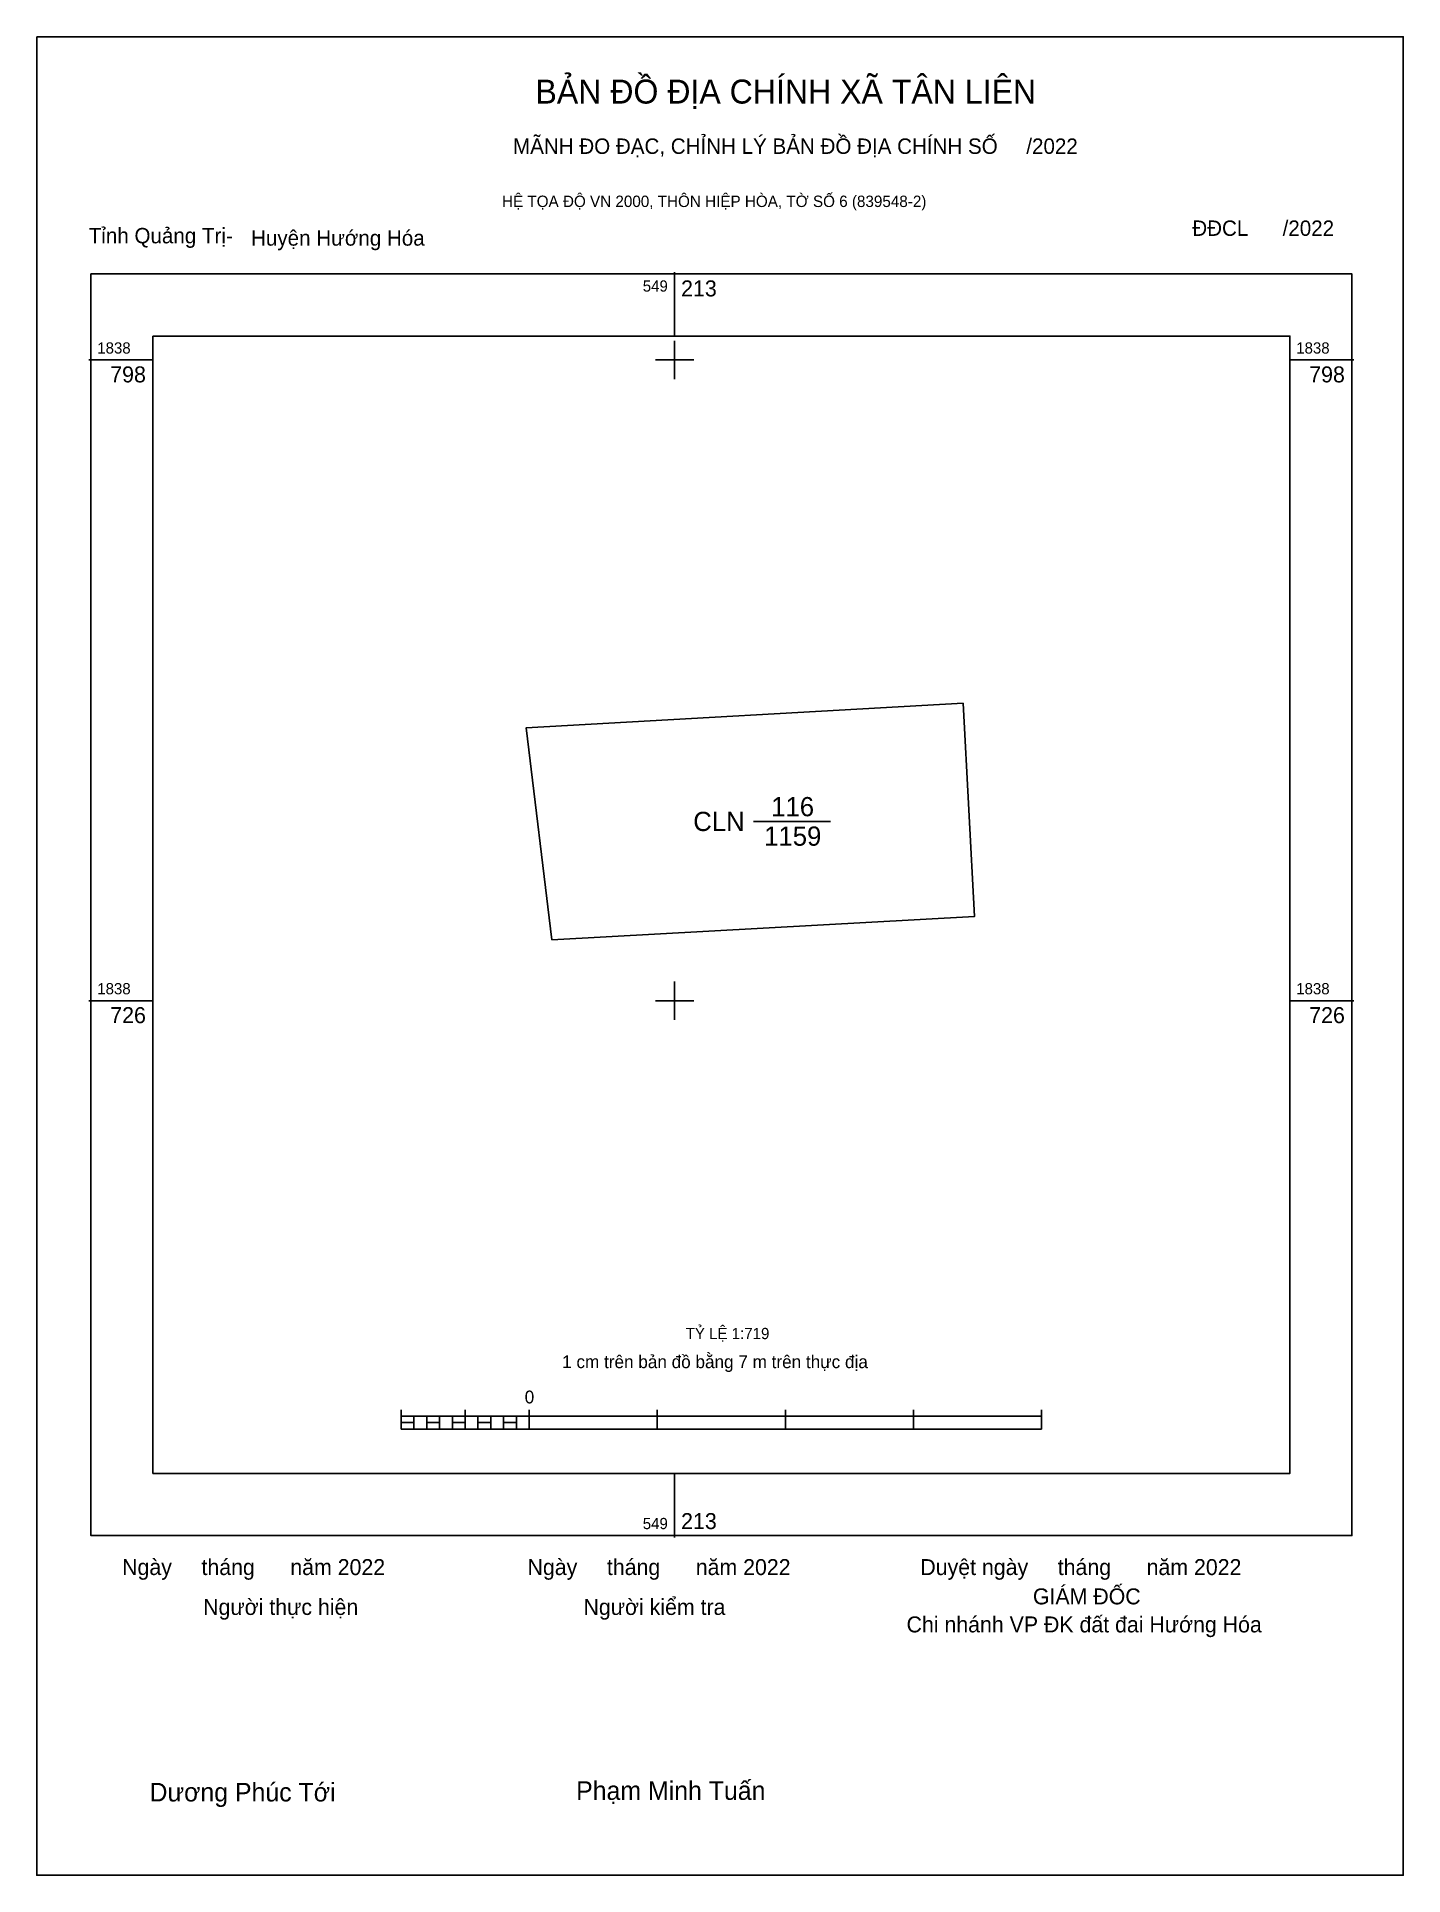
# Model space of a CAD drawing. Extents: x 549142 to 549296, y 1838628 to 1838834.
import ezdxf

# ---------------------------------------------------------------- set-up
doc = ezdxf.new("R2010")
doc.units = 0
for name, color, linetype in [('Level 10', 7, 'Continuous'), ('Level 13', 7, 'Continuous'), ('Level 15', 7, 'Continuous'), ('Level 6', 7, 'Continuous'), ('Level 62', 7, 'Continuous'), ('Level 63', 7, 'Continuous'), ('Level 9', 7, 'Continuous')]:
    doc.layers.add(name, color=color, linetype=linetype)

msp = doc.modelspace()

# ---------------------------------------------------------------- linework, layer by layer
at = {"layer": 'Level 10'}
msp.add_line((549222.82, 1838746.2), (549231.49, 1838746.2), dxfattribs=at)
msp.add_lwpolyline([(549246.4, 1838759.49), (549247.65, 1838735.52), (549200.18, 1838732.91), (549197.27, 1838756.7)], close=True, dxfattribs=at)
at = {"layer": 'Level 15'}
msp.add_lwpolyline([(549142.29, 1838834.33), (549295.84, 1838834.33), (549295.84, 1838627.84), (549142.29, 1838627.84)], close=True, dxfattribs=at)
at = {"layer": 'Level 62'}
msp.add_lwpolyline([(549155.34, 1838800.72), (549283.1, 1838800.72), (549283.1, 1838672.96), (549155.34, 1838672.96)], close=True, dxfattribs=at)
at = {"layer": 'Level 63'}
for p, q in [((549213.97, 1838807.91), (549213.97, 1838800.72)), ((549213.97, 1838800.19), (549213.97, 1838795.87)), ((549148.15, 1838798.03), (549155.34, 1838798.03)), ((549211.81, 1838798.03), (549216.13, 1838798.03)), ((549283.1, 1838798.03), (549290.3, 1838798.03)), ((549213.97, 1838728.22), (549213.97, 1838723.9)), ((549148.15, 1838726.06), (549155.34, 1838726.06)), ((549211.81, 1838726.06), (549216.13, 1838726.06)), ((549283.1, 1838726.06), (549290.3, 1838726.06)), ((549183.24, 1838680.11), (549183.24, 1838677.95)), ((549190.43, 1838680.11), (549190.43, 1838677.95)), ((549197.63, 1838680.11), (549197.63, 1838677.95)), ((549212.02, 1838680.11), (549212.02, 1838677.95)), ((549226.42, 1838680.11), (549226.42, 1838677.95)), ((549240.81, 1838680.11), (549240.81, 1838677.95)), ((549255.21, 1838680.11), (549255.21, 1838677.95)), ((549183.24, 1838679.39), (549255.21, 1838679.39)), ((549183.24, 1838677.95), (549255.21, 1838677.95)), ((549184.68, 1838679.39), (549184.68, 1838677.95)), ((549186.12, 1838679.39), (549186.12, 1838677.95)), ((549187.55, 1838679.39), (549187.55, 1838677.95)), ((549188.99, 1838679.39), (549188.99, 1838677.95)), ((549190.43, 1838679.39), (549190.43, 1838677.95)), ((549191.87, 1838679.39), (549191.87, 1838677.95)), ((549193.31, 1838679.39), (549193.31, 1838677.95)), ((549194.75, 1838679.39), (549194.75, 1838677.95)), ((549196.19, 1838679.39), (549196.19, 1838677.95)), ((549197.63, 1838679.39), (549197.63, 1838677.95)), ((549213.97, 1838672.96), (549213.97, 1838665.76))]:
    msp.add_line(p, q, dxfattribs=at)
for points in [[(549148.37, 1838807.69), (549290.07, 1838807.69), (549290.07, 1838665.99), (549148.37, 1838665.99)], [(549183.24, 1838678.67), (549184.68, 1838678.67), (549184.68, 1838677.95), (549183.24, 1838677.95)], [(549183.24, 1838678.67), (549184.68, 1838678.67), (549184.68, 1838677.95), (549183.24, 1838677.95)], [(549186.12, 1838678.67), (549187.55, 1838678.67), (549187.55, 1838677.95), (549186.12, 1838677.95)], [(549188.99, 1838678.67), (549190.43, 1838678.67), (549190.43, 1838677.95), (549188.99, 1838677.95)], [(549191.87, 1838678.67), (549193.31, 1838678.67), (549193.31, 1838677.95), (549191.87, 1838677.95)], [(549194.75, 1838678.67), (549196.19, 1838678.67), (549196.19, 1838677.95), (549194.75, 1838677.95)]]:
    msp.add_lwpolyline(points, close=True, dxfattribs=at)

# ---------------------------------------------------------------- texts
at = {"layer": 'Level 13'}
for s, p in [('116', (549224.82, 1838746.78)), ('CLN', (549216.06, 1838745.12)), ('1159', (549224.03, 1838743.47))]:
    msp.add_text(s, height=2.159, dxfattribs=at).set_placement(p)
at = {"layer": 'Level 6'}
msp.add_text('TỶ LỆ 1:719', height=1.2652, dxfattribs=at).set_placement((549215.21, 1838688.05))
at = {"layer": 'Level 63'}
for s, height, p in [('BẢN ĐỒ ĐỊA CHÍNH XÃ TÂN LIÊN', 2.6944, (549198.33, 1838826.83)), ('MÃNH ĐO ĐẠC, CHỈNH LÝ BẢN ĐỒ ĐỊA CHÍNH SỐ     /2022', 1.7289, (549195.81, 1838821.18)), ('HỆ TỌA ĐỘ VN 2000, THÔN HIỆP HÒA, TỜ SỐ 6 (839548-2)', 1.2798, (549194.57, 1838815.21)), ('549', 1.26, (549210.39, 1838805.71)), ('213', 1.799, (549214.69, 1838805.17)), ('1838', 1.26, (549149.09, 1838798.75)), ('1838', 1.26, (549283.82, 1838798.75)), ('798', 1.799, (549150.54, 1838795.51)), ('798', 1.799, (549285.27, 1838795.51)), ('1838', 1.26, (549149.09, 1838726.78)), ('1838', 1.26, (549283.82, 1838726.78)), ('726', 1.799, (549150.54, 1838723.54)), ('726', 1.799, (549285.27, 1838723.54)), ('1 cm trên bản đồ bằng 7 m trên thực địa', 1.4394, (549201.33, 1838684.79)), ('0', 1.44, (549197.12, 1838680.83)), ('549', 1.26, (549210.39, 1838666.71)), ('213', 1.799, (549214.69, 1838666.71)), ('Ngày     tháng      năm 2022', 1.7909, (549151.88, 1838661.55)), ('Ngày     tháng      năm 2022', 1.7909, (549197.44, 1838661.55)), ('Duyệt ngày     tháng      năm 2022', 1.7909, (549241.58, 1838661.55)), ('GIÁM ĐỐC', 1.791, (549254.23, 1838658.26)), ('Người thực hiện', 1.7909, (549160.99, 1838657.07)), ('Người kiểm tra', 1.7909, (549203.73, 1838657.07)), ('Chi nhánh VP ĐK đất đai Hướng Hóa', 1.7909, (549240.03, 1838655.11)), ('Dương Phúc Tới', 2.0889, (549154.96, 1838636.12)), ('Phạm Minh Tuấn', 2.0889, (549202.9, 1838636.3))]:
    msp.add_text(s, height=height, dxfattribs=at).set_placement(p)
at = {"layer": 'Level 9'}
for s, p in [('Tỉnh Quảng Trị-', (549148.13, 1838811.13)), ('Huyện Hướng Hóa', (549166.37, 1838810.87)), ('ĐĐCL      /2022', (549272.14, 1838811.97))]:
    msp.add_text(s, height=1.7289, dxfattribs=at).set_placement(p)

doc.saveas('drawing.dxf')
